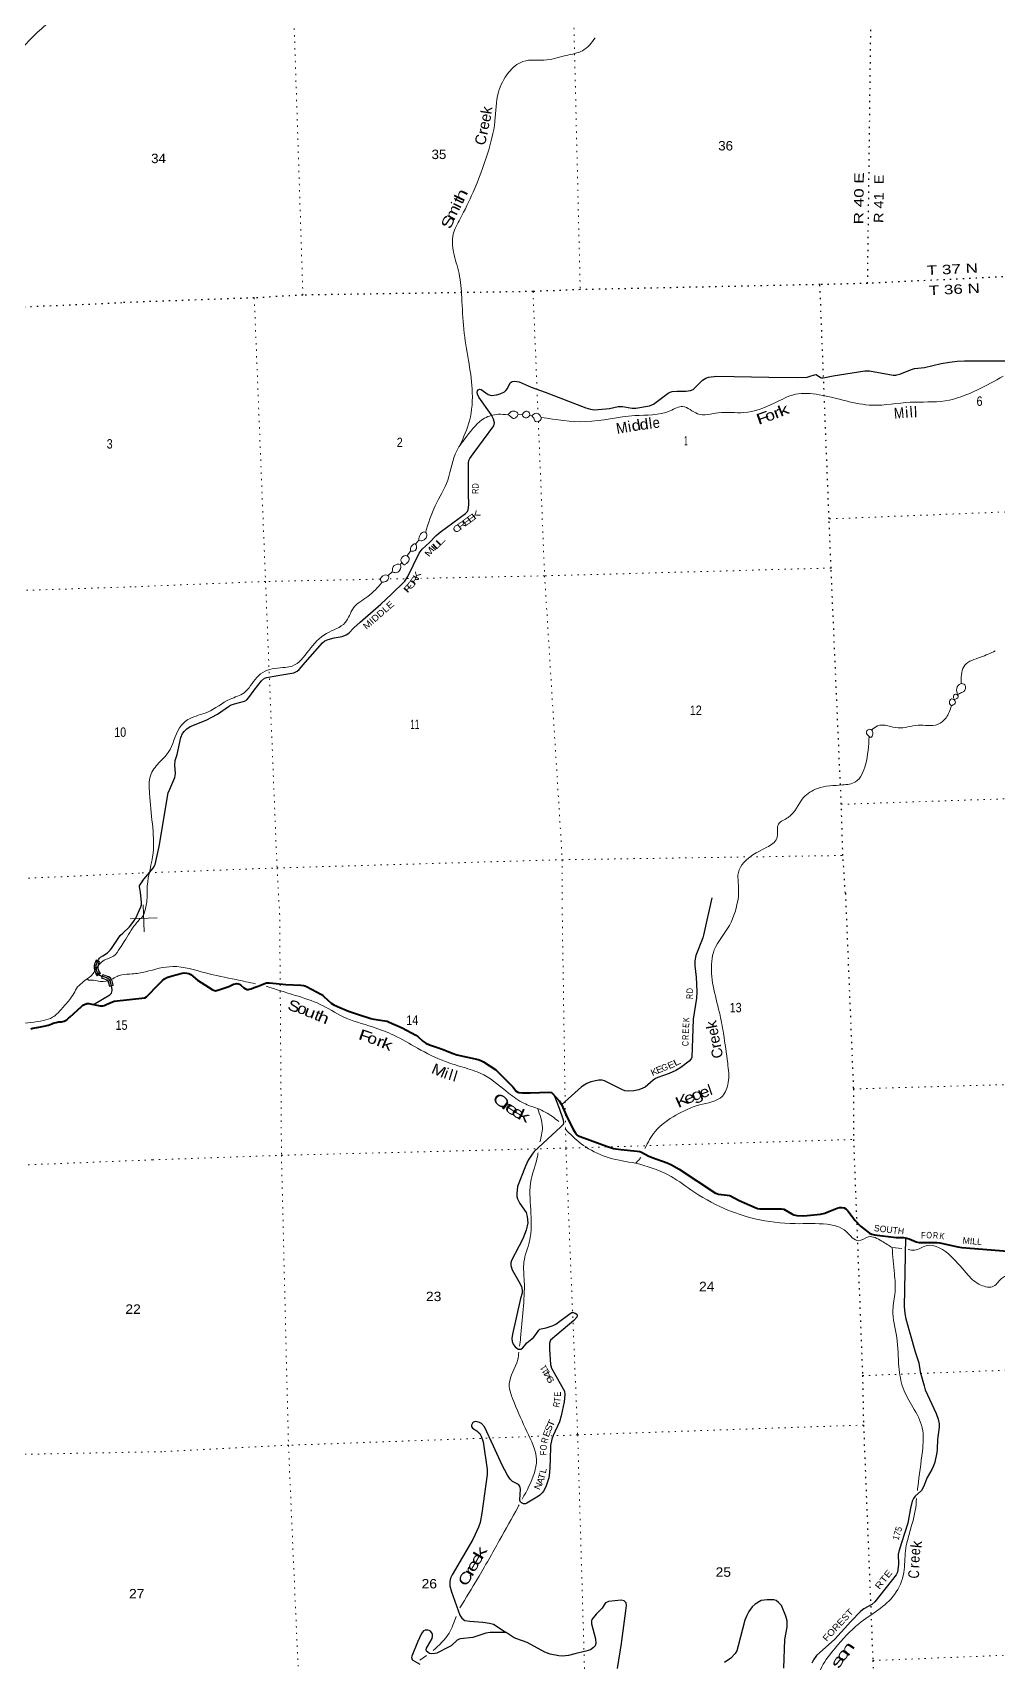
# Model space of a CAD drawing. Header units: feet. Extents: x 727543 to 978287, y 379550 to 572970.
# Drawn here: x 791035 to 808927, y 413836 to 444063 of the extents above; entities that cross this region are included whole.
import ezdxf
from ezdxf.enums import TextEntityAlignment as Align

# ---------------------------------------------------------------- set-up
doc = ezdxf.new("R2010")
doc.units = ezdxf.units.FT
doc.header["$LTSCALE"] = 80
doc.linetypes.add('DOTTED', pattern=[1.5, 0.3, -1.2])
for name, color, linetype, lineweight in [('26', 7, 'Continuous', 40), ('29', 7, 'Continuous', 25), ('31', 7, 'Continuous', 13), ('39', 7, 'Continuous', 13), ('4', 7, 'Continuous', 13), ('6', 7, 'DOTTED', 25), ('7', 7, 'DOTTED', 13)]:
    doc.layers.add(name, color=color, linetype=linetype, lineweight=lineweight)
for name, color, linetype in [('27', 7, 'Continuous'), ('30', 7, 'Continuous'), ('41', 7, 'Continuous')]:
    doc.layers.add(name, color=color, linetype=linetype)

msp = doc.modelspace()

# ---------------------------------------------------------------- linework, layer by layer
at = {"layer": '26'}
for points in [[(793148.9, 426181.35), (793374.07, 426415.8), (793446.91, 426483.91), (793482.72, 426512.58), (793526.89, 426540.05), (793621.22, 426572.31), (793809.86, 426617.71), (793848.07, 426622.49), (793898.21, 426620.1), (793934.03, 426612.93), (793967.46, 426596.2), (794094.79, 426490.59), (794362.65, 426317.85), (794390.72, 426302.92), (794412.21, 426294.56), (794424.15, 426293.37), (794444.44, 426294.56), (794468.32, 426300.54), (794508.31, 426313.08), (794675.99, 426374.3), (794759.04, 426413.43), (794795.46, 426423.59), (794822.92, 426425.98), (794846.8, 426423.59), (794871.87, 426414.03), (794880.82, 426408.65), (794896.94, 426397.3), (794952.45, 426346.53), (794985.29, 426328.01), (795012.94, 426318.69), (795034.25, 426317.26), (795048.57, 426319.65), (795086.17, 426329.8), (795144.69, 426350.12)], [(795144.69, 426350.12), (795218.98, 426376.02), (795248.56, 426387.16), (795353.62, 426434.94), (795372.73, 426439.72), (795390.42, 426442.32), (795428.84, 426442.11), (795732.75, 426407.11), (796009.7, 426394.93), (796058.35, 426389.54), (796083.72, 426381.79), (796113.57, 426368.65), (796390.95, 426220.58), (796415.04, 426205.58), (796437.73, 426186.47), (796569.76, 426062.73), (796620.4, 426031.16), (796689.64, 425998.91), (796895.65, 425913.76), (797063.28, 425860.28)], [(791004.95, 425584.46), (791040.64, 425597.4), (791077.48, 425606.53), (791115.07, 425611.77), (791122.42, 425612.32), (791276.04, 425645.07), (791301.45, 425650.49), (791326.04, 425655.13), (791332.99, 425656.44), (791364.14, 425665.79), (791391.95, 425677.42), (791416.99, 425690.53), (791441.95, 425697.38), (791474.28, 425706.26), (791492.23, 425709.48), (791517.17, 425713.95), (791542.23, 425714.1), (791543.81, 425714.11), (791570.22, 425717.05), (791596.18, 425722.73), (791621.4, 425731.1), (791645.61, 425742.05), (791668.55, 425755.48), (791689.95, 425771.23), (791709.59, 425789.13), (791724.42, 425805.5), (791944.34, 426002.57), (791955.81, 426014.12), (791968.42, 426024.4)], [(791968.42, 426024.4), (791982.04, 426033.31), (791996.51, 426040.74), (792011.69, 426046.63), (792027.39, 426050.89), (792043.45, 426053.49), (792053.08, 426054.03), (792078.02, 426053.37), (792103.08, 426048.43), (792289.62, 426011.66), (792315.01, 426011.99), (792340.22, 426014.97), (792364.98, 426020.58), (792389.02, 426028.74), (792412.07, 426039.37), (792427.87, 426048.45), (792516.49, 426087.96), (792549.27, 426096.88), (793118.1, 426163.54), (793148.9, 426181.35)], [(797063.28, 425860.28), (797306.32, 425778.5), (797360.82, 425765.35), (797569.72, 425735.85), (797610.18, 425726.53), (797645.99, 425711), (797886.95, 425604.79), (798140.88, 425469.09), (798159.98, 425457.14), (798178.95, 425442.58), (798274.6, 425359.18), (798330.42, 425318.2), (798392.8, 425292.28), (798561.21, 425236.85), (798631.22, 425208.92)], [(798631.22, 425208.92), (798837.37, 425126.68), (798902.02, 425105.32), (799296.02, 425016.91), (799348.32, 424997.97), (799398.7, 424973.9), (799625.54, 424823.38), (799657.72, 424797.93), (799941.82, 424508.1), (800002.83, 424429.14), (800036.26, 424410.02), (800052.22, 424404.6), (800117.44, 424398.08), (800262.28, 424401.41), (800434.88, 424406.1)], [(800434.88, 424406.1), (800611.21, 424410.89), (800655.91, 424406.44), (800677.4, 424389.72), (800798.09, 424253.3), (800842.16, 424181.85), (800938.6, 423970.87), (801053.39, 423734.09), (801094.08, 423662.16), (801110.79, 423640.66), (801129.89, 423621.55), (801172.87, 423595.26), (801254.85, 423562.83), (801679.75, 423411.07), (801809.24, 423369.47), (801946.25, 423349.1), (802248.61, 423319.29), (802293.98, 423309.74), (802327.43, 423298.99), (802453.97, 423230.89), (802524.41, 423202.38), (802800.24, 423102.31), (802881.39, 423066.02), (803028.27, 422982.47), (803699.24, 422541.56), (803723.12, 422532.01), (803756.07, 422521.28), (803809.08, 422512.89), (803964.29, 422496.17), (804139.45, 422404.54), (804432.31, 422273.96), (804477.68, 422257.23), (804520.05, 422249.29), (804609.01, 422245.29), (804925.78, 422250.53), (804966, 422239.31), (805114.7, 422153.66), (805151.06, 422135.38), (805209.56, 422124.62), (805337.85, 422120.59), (805649.82, 422149.06), (805727.73, 422167.63), (805803.64, 422198.6), (805956.99, 422262.28), (805996.36, 422271.57), (806044.12, 422271.57), (806084.71, 422264.4), (806118.98, 422247.41), (806153.96, 422211.84), (806289.7, 422028.64), (806390.36, 421925.12), (806557.75, 421796.91), (806600.5, 421776.98), (806648.26, 421765.03), (807048.89, 421718.08), (807187.91, 421714.86), (807245.16, 421704.34), (807292.98, 421693.35), (807421.92, 421636.01), (807445.8, 421628.84), (807475.9, 421625.01), (807806.37, 421626.45), (807859.71, 421617.45), (808195.59, 421540.43), (808268.3, 421531.86), (809120.4, 421463.3)]]:
    msp.add_lwpolyline(points, dxfattribs=at)
at = {"layer": '29'}
for p, q in [((792324.33, 426559.04), (792302.23, 426567.48)), ((792165.98, 426035.59), (792464.86, 426215.37))]:
    msp.add_line(p, q, dxfattribs=at)
for points in [[(804691.41, 437674.02), (805224.57, 437665.81), (805397.38, 437675.37), (805453.88, 437689.44), (805535.47, 437719.1), (805566.82, 437719.32), (805644.68, 437666.98), (805667.22, 437662.81), (805698.6, 437662.81), (805879.71, 437698.94), (806470.48, 437788.4), (806554.69, 437789.52), (806994.49, 437711.48), (807041.55, 437711.48), (807062.75, 437715.46), (807120, 437730.31), (807317.37, 437810.92), (807389.84, 437830.78), (807576.26, 437851.95), (807886.41, 437923.41), (808039.35, 437953.23), (808180.56, 437967.37), (808314.6, 437973.46), (809732.57, 437975.42)], [(797112.5, 433128.83), (797495.75, 433465.52), (797688.3, 433645.38), (797935.84, 433887.27), (797993.91, 433973.5), (798204.28, 434406.89), (798262.17, 434482.25), (798393.9, 434608.87), (798519.46, 434736.57), (798592, 434801.1), (799064.65, 435144.21), (799099.94, 435179.27), (799115.63, 435213.81), (799124.78, 435302.41), (799116.19, 435510.37), (799120.74, 436084.91), (799128.19, 436127.48), (799143.87, 436162.02), (799202.8, 436250.09), (799589.43, 436767.98), (799598.84, 436824.5), (799580.02, 436896.71), (799536.35, 436977.78), (799310.77, 437304.18), (799285.08, 437356.68), (799279.04, 437387.81), (799285.08, 437419.48), (799300.76, 437435.18), (799329, 437450.87), (799355.43, 437445.57), (799486.65, 437349.87), (799520.41, 437340.98), (799545.51, 437334.7), (799638.39, 437344), (799708.67, 437366.1), (799787.11, 437403.78), (799808.81, 437423.85), (799840.45, 437460.29), (799893.8, 437566.91), (799928.31, 437592.16), (799972.24, 437598.44), (800056.56, 437587.79), (800282.8, 437489.95), (800541.15, 437397.48), (801294.65, 437103.01), (801381.08, 437078.82), (801453.25, 437069.4), (801526.29, 437070.11), (801733.41, 437092.82), (801892.53, 437127.49), (801927.05, 437130.63), (801972.39, 437126.96), (802155.38, 437098.12), (802225.13, 437099.23), (802473.01, 437143.18), (802552.32, 437171.15), (802820.59, 437376.38), (802855.81, 437394.36), (802893.47, 437406.92), (802980.58, 437415.35), (803150.39, 437412.25), (803238.62, 437422.62), (803286.43, 437444.16), (803461, 437619.23), (803517.87, 437654.96), (803569.83, 437674.29), (803726.79, 437688.86), (804691.41, 437674.02)], [(793071.91, 428333.24), (793273.16, 428567.01), (793291.99, 428598.4), (793307.78, 428634.92), (793382.92, 428967.68), (793549.29, 429965.75), (793577.43, 430029.38), (793671.44, 430247.64), (793684.21, 430323.68), (793672.02, 430478.21), (793681.07, 430562.3), (793714.43, 430674.11), (793784.27, 430988.45), (793815.99, 431061.51), (793850.51, 431108.61), (793897.57, 431152.57), (793957.67, 431191.78), (794251.62, 431313.14), (794463.31, 431420.98), (794665.43, 431564.83), (794707.11, 431587.42), (794782.57, 431614.16), (794964.4, 431665.91), (795007.69, 431690.2), (795045.98, 431728.71), (795141.85, 431865.63), (795278.18, 432039.54), (795338.7, 432088.13), (795381.72, 432102.34), (795546.92, 432133.14), (795877.48, 432187.11), (795943.2, 432222.32), (795977.89, 432249.9), (796092.23, 432380.16), (796410.9, 432744.41), (796457.43, 432781.52), (796517.58, 432807.21), (796626.76, 432839.08), (796778.01, 432863.72), (796850.78, 432892.82), (796897.25, 432926.52), (796990.88, 433021.98), (797112.5, 433128.83)], [(793071.91, 428333.24), (793019.52, 428252.23), (793014.2, 428236.79), (793012.17, 428219.71), (793032.1, 428123.39), (793051.46, 427930.48), (793050.9, 427901.62), (793047.21, 427878.81), (793038.69, 427845.25), (792946.61, 427629.94)], [(793071.91, 428333.24), (793019.52, 428252.23), (793014.2, 428236.79), (793012.17, 428219.71), (793032.1, 428123.39), (793051.46, 427930.48), (793050.9, 427901.62), (793047.21, 427878.81), (793038.69, 427845.25), (792946.61, 427629.94)], [(803629.59, 428014.68), (803478.19, 427325.4), (803464.45, 427271.39), (803336.71, 426946.37), (803318.34, 426845.83), (803318.46, 426756.47), (803340.3, 426543.89), (803351.31, 426276.23), (803349.36, 426152.32), (803285.4, 425762.85), (803272.24, 425404.43), (803262.16, 425062.35), (803249.12, 425029.09), (803212.63, 424985.27), (803058.99, 424869.41), (802964.45, 424813.63), (802840.82, 424758.51), (802632.33, 424682.15), (802587.83, 424662.88), (802546.32, 424637.4), (802395.1, 424505.04), (802354.96, 424483.13), (802277.61, 424457.07), (802187.08, 424439.31), (802092.19, 424432), (802015.54, 424439.31), (801959.55, 424459.97), (801642.15, 424622.56), (801595.83, 424632.86), (801537.44, 424632.86), (801390.35, 424600.78), (801314.81, 424570.78), (801213.49, 424510.32), (800845.79, 424173.92)], [(792464.86, 426215.37), (792487.67, 426236.6), (792497.65, 426251.02), (792506.52, 426275.43), (792508.73, 426295.39), (792509.01, 426313.14), (792495.7, 426386.35), (792472.71, 426473.99), (792462.44, 426495.06), (792453.86, 426503.94), (792440.27, 426512.81), (792392.88, 426537.22), (792329.4, 426559.4), (792278.4, 426574.93), (792265.09, 426586.02), (792240.99, 426625.96), (792225.18, 426659.23), (792219.92, 426688.08), (792216.31, 426721.35), (792215.49, 426752.42), (792218.53, 426779.03), (792245.14, 426841.15), (792262.6, 426876.66), (792278.4, 426896.61), (792296.97, 426914.37), (792338.27, 426943.2), (792422.53, 426998.67), (792457.73, 427029.17), (792475.47, 427046.92), (792500.14, 427074.1), (792646.48, 427300.39), (792661.72, 427319.26), (792706.35, 427360.29), (792830.53, 427480.09), (792914.79, 427584.36), (792946.61, 427629.94)], [(800698.77, 424365.56), (800797.41, 424117.85), (800876.85, 423900.64), (800880.5, 423843.48), (800873.2, 423809.34), (800832.44, 423766.09), (800336.71, 423309.02), (800299.58, 423260.16), (800227.22, 423148.34), (800174.89, 423041.18), (800030.14, 422660.8), (800019.19, 422595.07), (800012.44, 422537.22), (800015.54, 422478.2), (800030.14, 422434.38), (800070.21, 422348.38), (800187.07, 422182.39), (800208.02, 422107.3), (800216.27, 421988.84), (800188.77, 421851.62), (800127.33, 421692.66), (799918.3, 421291.25), (799906.05, 421243.84), (799906.05, 421196.37), (799926.68, 421115.89), (800050.94, 420898.33), (800103.13, 420805.61), (800112.98, 420740.03), (800114.08, 420681.44), (800081.81, 420582.73), (799932.72, 419921.86), (799924.3, 419841.5), (799931.6, 419786.72), (799946.2, 419739.24), (799987.18, 419686.35), (800006.14, 419668.24), (800037.44, 419647.94), (800062.08, 419646.72), (800088.7, 419647.42), (800121.38, 419666.2), (800158.13, 419705.76), (800203.22, 419764.8), (800322.86, 419864.27), (800369.55, 419914.54), (800422.29, 419997), (800440.72, 420015.88), (800464.44, 420024.1), (800561.42, 420040.94), (800686.53, 420082.11), (800738.17, 420108.09), (801003.31, 420305.48), (801035.62, 420322.65), (801059.33, 420327.21), (801095.91, 420314.56), (801125.03, 420294.34), (801135.98, 420269.69), (801125.03, 420239.56), (801073.64, 420177.94), (800757.47, 419910.15), (800639.74, 419812.8), (800630.5, 419794.93), (800619.55, 419758.41), (800619.15, 419647.99), (800641.45, 419362.17), (800658.34, 419294.44), (800741.62, 419153.46), (800877.65, 418908.25), (800896.93, 418865.5), (800904.22, 418807.07), (800893.77, 418670.66), (800838.53, 418407.18), (800804.52, 418297.99), (800692.19, 418041.29), (800667, 417978.07), (800642.39, 417856.7), (800636.21, 417585.56), (800618.8, 417352.4), (800606.89, 417260.62), (800561.16, 417112.55), (800542.16, 417065.72), (800510.06, 417013.95), (800483.76, 416979.89), (800443.77, 416938.5), (800418.83, 416917.17), (800203.54, 416790.03), (800174.3, 416774.74), (800137.8, 416774.74), (800100.13, 416792.48), (800079.41, 416822.22), (800072.33, 416851.6), (800082.94, 417048.2), (800072.11, 417103.42), (800043.49, 417132.96), (799936.86, 417189.8), (799889.63, 417234.89), (799840.76, 417307.85), (799742.75, 417492.48), (799580.24, 417843.2)], [(807224.05, 421709.19), (807199.19, 420438.49), (807210.89, 420305.34), (807231.21, 420205.81), (807405.26, 419592.84), (807467.66, 419394.14), (807497.88, 419226.03), (807569.92, 418967.23), (807586.81, 418893.85), (807788.81, 418451.68), (807827.69, 418346.05), (807849.58, 418262.05), (807850.28, 418200.39), (807817.37, 417970.23), (807809.44, 417789.12), (807805.23, 417731.1), (807765.64, 417551.75), (807743.75, 417482.36), (807712.75, 417412.83), (807624.48, 417262.52), (807557.62, 417089.77), (807517.13, 417024.28), (807404.33, 416921.78), (807372.23, 416872.91), (807349.58, 416823.17), (807318.04, 416694.14), (807265.56, 416418.46), (807151.49, 416054.55), (807097.75, 415890.1), (807089.48, 415836.96), (807094.06, 415657.35), (807079.97, 415553.51), (807072.21, 415510.29), (807049.14, 415458.87), (806652.49, 414957.01), (806595.84, 414908.77), (806451.76, 414829.19), (806396.55, 414786.78), (806207.39, 414596.62), (805914.98, 414269.49), (805572.19, 413961.85), (805514.69, 413883.94), (805484.6, 413823.08)], [(799580.24, 417843.2), (799413.02, 418204.09), (799360.43, 418264.75), (799323.93, 418286.67), (799282.04, 418295.99), (799239.99, 418301.27), (799197.51, 418287.35), (799174.14, 418237.58), (799174.29, 418209.98), (799195.89, 418178.13), (799273.56, 418131.84), (799298.38, 418107.72), (799327.58, 418078.5), (799356.78, 418031.03), (799389.03, 417925.92), (799466.27, 417413.84), (799467.5, 417319.88), (799366.39, 416600.99), (799334.88, 416427.81), (799305.68, 416343.81), (799200.96, 416113.03), (798818.46, 415461.69), (798783.78, 415399.77), (798773.39, 415333.94), (798772.83, 415253.69), (798803.03, 415141.55), (798955.32, 414709.54), (798993.88, 414654.79), (799050.21, 414614.59), (799143.02, 414598.23), (799385.1, 414579.07), (799510.06, 414565.29), (799583.61, 414543.39), (799817.55, 414388.38)], [(801953.47, 414185.46), (801960.76, 414234.2), (802039.02, 414792.19), (802052.1, 414890.41), (802042.41, 414939.9), (802004.66, 414978.06), (801952.52, 414987.55), (801716.33, 414963.45), (801659.77, 414939.29), (801632.39, 414901.36), (801594.87, 414838.75), (801483.91, 414729.65), (801406.11, 414631.11), (801398.81, 414609.2), (801399.45, 414549.23), (801474.58, 414272.41), (801479.1, 414189.22), (801468.15, 414141.75), (801437.49, 414112.76), (801384.22, 414070.53), (801297.9, 414042.52), (801092.29, 413992.93), (800976.43, 413966.42), (800862.31, 413950.01), (800794.91, 413954.52), (800632.38, 413986.53), (800537.62, 414025.4), (800207.15, 414203.45), (800012.77, 414271.69), (799964.49, 414293.3), (799817.55, 414388.38)], [(804964.95, 413730.76), (804988.01, 414263.51), (805029.36, 414488.06), (805028.4, 414604.61), (805006.96, 414695), (804922.55, 414889.47), (804870.45, 414948.27), (804827.67, 414982.6), (804783.87, 414995.38), (804658.99, 414997.39), (804546.64, 414980.77), (804436.9, 414918.62), (804382.41, 414865.73), (804319.42, 414782.88), (804280.22, 414708.7), (804242.07, 414619.02), (804118.55, 414141.43), (804094.08, 414051.34), (804064.11, 414001.04), (803984.59, 413912.56), (803867.57, 413832.72)], [(799817.55, 414388.38), (799521.01, 414389.99), (799437.65, 414375.8), (799199.29, 414298.16), (798969.91, 414273.13), (798944.37, 414268.56), (798910.58, 414250.11), (798798.38, 414145.31), (798750.36, 414118.12), (798530.14, 414009.27), (798495.46, 413999.23), (798433.66, 413995.8), (798396.92, 414003.79), (798364.07, 414024.79), (798342.18, 414043.96), (798334.14, 414069.2), (798338.52, 414097.83), (798356.91, 414129.05), (798443.28, 414277.23), (798451.67, 414319.69), (798449.84, 414352.56), (798440.72, 414387.25), (798414.85, 414415.13), (798387.8, 414427.42), (798365.9, 414434.73), (798314.65, 414431.9), (798287.43, 414418.29), (798249.37, 414371.77), (798171.79, 414211.94), (798067.89, 413949.63), (798064.81, 413925.27), (798066.63, 413905.19), (798073.93, 413890.58), (798086.32, 413877.88), (798214.45, 413799.97)], [(801883.91, 413720.74), (801953.47, 414185.46)]]:
    msp.add_lwpolyline(points, dxfattribs=at)
at = {"layer": '29', "linetype": 'DOTTED', "lineweight": 100}
msp.add_arc((792450.95, 426731.51), 235.46, 150.89864, 216.40228, dxfattribs=at)
at = {"layer": '31'}
for p, q in [((792211.92, 426864.28), (792276.18, 426829.04)), ((792266.28, 426825.34), (792215.53, 426853.17)), ((792291.48, 426613.65), (792229.76, 426568.7)), ((792311.72, 426525.95), (792337.48, 426595.06)), ((792321.99, 426530.6), (792342.22, 426584.89)), ((792532.27, 426388.92), (792460.48, 426369.29))]:
    msp.add_line(p, q, dxfattribs=at)
for points in [[(792211.92, 426864.28), (792199.72, 426838.32), (792188.45, 426806.16), (792183.44, 426786.11), (792179.68, 426763.56), (792177.59, 426735.58), (792178.43, 426712.61), (792181.77, 426683.37), (792188.45, 426656.64), (792196.38, 426632), (792208.06, 426606.53), (792229.76, 426568.7)], [(792215.53, 426853.17), (792207.13, 426835.29), (792196.12, 426803.86), (792191.28, 426784.48), (792187.63, 426762.6), (792185.6, 426735.43), (792186.41, 426713.21), (792189.66, 426684.8), (792196.15, 426658.84), (792203.85, 426634.9), (792215.18, 426610.2), (792232.26, 426580.41), (792280.69, 426615.68)], [(792280.69, 426615.68), (792273.36, 426627.13), (792262.95, 426646.64), (792256.01, 426664.89), (792249.91, 426684.51), (792246.01, 426710.58), (792245.14, 426729.12), (792245.14, 426745.25), (792248.2, 426770.6), (792255.98, 426797.38), (792266.28, 426825.34)], [(792276.18, 426829.04), (792263.58, 426794.88), (792256.06, 426768.99), (792253.14, 426744.77), (792253.14, 426729.31), (792253.98, 426711.36), (792257.73, 426686.3), (792263.58, 426667.5), (792270.25, 426649.96), (792280.27, 426631.17), (792291.48, 426613.65)], [(792460.48, 426369.29), (792448.81, 426413.34), (792438.67, 426451.98), (792434.77, 426461.35), (792426.19, 426474.24), (792419.55, 426480.09), (792410.97, 426487.12), (792398.88, 426493.37), (792366.49, 426505.08), (792311.72, 426525.95)], [(792466.14, 426379.13), (792456.55, 426415.38), (792446.27, 426454.54), (792441.86, 426465.14), (792432.27, 426479.55), (792424.73, 426486.19), (792415.39, 426493.84), (792402.09, 426500.72), (792369.27, 426512.58), (792321.99, 426530.6)], [(792337.48, 426595.06), (792406.38, 426570.65), (792447.64, 426554.66), (792465.58, 426542.05), (792483.95, 426524.69), (792498.24, 426504.26), (792509.47, 426478.73), (792522.74, 426428.69), (792532.27, 426388.92)], [(792342.22, 426584.89), (792403.6, 426563.15), (792443.84, 426547.55), (792460.51, 426535.84), (792477.86, 426519.44), (792491.23, 426500.32), (792501.9, 426476.08), (792514.98, 426426.73), (792522.69, 426394.59), (792466.14, 426379.13)]]:
    msp.add_lwpolyline(points, dxfattribs=at)
at = {"layer": '39'}
for p, q in [((800117.85, 436973.49), (800039.42, 436980.97)), ((800296.11, 436953.56), (800250.72, 436960.98)), ((798198.01, 434648.56), (798134.65, 434576.32)), ((797849.78, 434198.78), (797887.32, 434232.7)), ((797624.56, 433996.45), (797707.31, 434060.03)), ((793048.66, 427633.62), (793094.69, 427696.6)), ((806975.18, 421531.25), (807156.66, 421509.71)), ((798339.13, 413965.12), (798216.41, 413876.17))]:
    msp.add_line(p, q, dxfattribs=at)
msp.add_lwpolyline([(797981.77, 434356.27), (798038.35, 434440.08), (798040.61, 434444.95)], dxfattribs=at)
for points in [[(792449.64, 445739.51), (792247.56, 445516.25), (792029.95, 445353.98), (791769.75, 444990.13), (791646, 444660.69), (791385.51, 444306.94), (790829.93, 443744.11), (790593.61, 443324.31), (790186.44, 442871.11), (790003.23, 442639.04), (789936.51, 442363.9), (789866.24, 442210.06), (789821.92, 441860.71), (789693.9, 441745.62), (789591.37, 441451.2), (789476.71, 441362.81), (789353.56, 441219.54), (789361.29, 440887.92), (789429.14, 440574.29), (789700.46, 440353.7), (790072.23, 440154.31), (790109.48, 439987.47), (790006.71, 439563.55), (789964.1, 439156.3), (789915.89, 438802.07), (789758.28, 438661.82)], [(798961.1, 436412.43), (799136.68, 436863.53), (799186.25, 437454.07), (799118.71, 437983.78), (799031.25, 438561.33), (798993.91, 439150.79), (798943.63, 439594.11), (798842.5, 439989.08), (798834.57, 440322.63), (798963.83, 440608.49), (799204.91, 441102.7), (799470.54, 441814.28), (799608.53, 442420.12), (799674.2, 442956.62), (799861.28, 443321.43), (800126.87, 443527.19), (800572.66, 443557.29), (800943.71, 443641.38), (801231.83, 443726.55), (801469.86, 443967.74)], [(800470.51, 436926.14), (801294.75, 436847.65), (802202.68, 436959.04), (802858.62, 437049.27), (803092.36, 437128.44), (803368.19, 436992.64), (803751.66, 437012.42), (804224.71, 437015.18), (804786.66, 437189.05), (805181.07, 437354.9), (805624.2, 437346.48), (806609.8, 437153.1), (807311.54, 437206.53), (807959.64, 437233.76), (808560.88, 437439.38), (809037.13, 437691.12)], [(798318.99, 434790.6), (798503.69, 435289.04), (798733.3, 435764.62), (798899.8, 436308.77), (799090.29, 436578.61), (799418.02, 436912.03), (799668.2, 436983.7), (799850.53, 436974.04)], [(799850.53, 436974.04), (799913.12, 437032.93), (800002.12, 437032.07), (800038.05, 436988.84), (800005.75, 436931.03), (799946.04, 436904.62), (799906.36, 436939.62), (799850.55, 436974.06)], [(800115.29, 436977.44), (800167.86, 437033.95), (800230.61, 437032.15), (800253.27, 436964.17), (800194.21, 436919.57), (800147.4, 436928.01), (800115.29, 436977.44)], [(800296.11, 436953.56), (800371.11, 437004.8), (800453.92, 436951.11), (800466.12, 436892.87), (800360.39, 436852.67), (800328, 436910.19), (800296.11, 436953.56)], [(798197.08, 434648.83), (798229.44, 434761.27), (798308.91, 434800.53), (798347.8, 434731.11), (798297.83, 434658.5), (798239.99, 434636.2), (798197.08, 434648.83)], [(798040.61, 434444.95), (798065.4, 434542.96), (798128.72, 434581.64), (798138.91, 434466.68), (798115.26, 434449.65), (798040.61, 434444.95)], [(797704.6, 434060.65), (797742.8, 434179.37), (797849.39, 434195.32), (797841.12, 434087.79), (797765.76, 434046.65), (797704.6, 434060.65)], [(797888.62, 434229.1), (797864.23, 434288.92), (797958.63, 434363.11), (798016.84, 434318.66), (797969.91, 434217.84), (797928.37, 434192.08), (797888.62, 434229.1)], [(793094.69, 427696.6), (793151.67, 427942.89), (793161.96, 428235.02), (793271.32, 428849.96), (793255.99, 429389.63), (793205.53, 429950.29), (793219.96, 430280.6), (793377.21, 430518.9), (793552.22, 430713.33), (793760.27, 431169.93), (793942.35, 431336.29), (794277.7, 431457.54), (794697.62, 431701.19), (794956.3, 431817.67), (795190.79, 432101.23), (795346.33, 432218.07), (795721.86, 432290.18), (795848.36, 432314.94), (796157.42, 432605.2), (796487.83, 432920.51), (796832.46, 433121.01), (796986.46, 433393.59), (797251.76, 433607.43), (797518.28, 433868.1)], [(797517.41, 433867.81), (797485.59, 433909.16), (797563.1, 434002.98), (797636.67, 433981.34), (797605.32, 433897.26), (797517.41, 433867.81)], [(808888.37, 432597.27), (808615.63, 432478.26), (808321.68, 432330.16), (808255.46, 432034.42), (808255.86, 431994.17)], [(808187.57, 431785.15), (808173.34, 431899.97), (808245.01, 431987.51), (808320.68, 431963.91), (808302.89, 431839.85), (808259.04, 431822.1), (808187.57, 431785.15)], [(808075.68, 431578.82), (808037.3, 431634.1), (808075.22, 431704.24), (808152.19, 431644.28), (808075.68, 431578.82)], [(808128.02, 431698.04), (808113.72, 431758.23), (808162.9, 431796.4), (808199.19, 431743.07), (808126.77, 431692.73)], [(808076.14, 431579.21), (807974.61, 431352.64), (807819.21, 431231.76), (807455.78, 431216.73), (807085.51, 431167.07), (806894.02, 431206.76), (806701.96, 431205.96), (806593.72, 431123.18)], [(806547.57, 431006.1), (806498.02, 431085.36), (806528.66, 431132.99), (806579, 431138.84), (806616.45, 431053.17), (806578.16, 430993.13), (806547.36, 431006.19)], [(806548.01, 431005.92), (806481.12, 430485.86), (806294.38, 430167.6), (806055.81, 430110.51), (805593.08, 430045.4), (805328.43, 429870.02), (805046.28, 429505.86), (804868.67, 429384.18), (804835.84, 429115.93), (804651.6, 428953.55), (804188.2, 428625.39), (804116.11, 428436.67), (804119.58, 428334.2), (804127.54, 428029.27)], [(804127.54, 428029.27), (803959.2, 427504.74), (803677.88, 427050.6), (803629.83, 426839.17), (803656.14, 426385.28), (803772.75, 425891.4), (803847.79, 425497.43), (803925.66, 424947.95), (803936.87, 424588.62), (803827.27, 424339.15), (803401.32, 424174.05), (802966.02, 423984.45), (802578.74, 423683.01), (802392.02, 423369.28)], [(793032.75, 427633.13), (792941.51, 427524.24), (792837.24, 427375.37), (792735.65, 427206.36), (792654.75, 427084.51), (792536.34, 426935.18), (792365.03, 426858.93), (792186.13, 426656.92)], [(792186.13, 426656.92), (792149.11, 426601.36), (791981.73, 426466.62), (791868.66, 426362.51)], [(792502.84, 426502.71), (792288.99, 426464.38), (792166.94, 426488.75), (792053.15, 426507.32), (792045.97, 426519.18)], [(793129.45, 426640.72), (792882.61, 426604.75), (792689.13, 426588.41), (792601.23, 426557.29), (792499.01, 426501.12)], [(793129.45, 426640.72), (793636.67, 426742.11), (794239.4, 426625.09), (794810.03, 426499.13), (795169.4, 426421.65)], [(787380.43, 423861.81), (787553.48, 423876.51), (787671.34, 423918.71), (787925.66, 424052.2), (787984.18, 424116.74), (788108.89, 424134.9), (788410.14, 424193.1), (788752.39, 424295.07), (788992.68, 424363.43), (789180.4, 424432.13), (789331.07, 424521.87), (789486.86, 424640.06), (789653.76, 424851.59), (789893.38, 425126.09), (790097.21, 425320.62), (790249.23, 425430.61), (790510.44, 425600.71), (790766.81, 425671.61), (791239.46, 425741.39), (791407.26, 425801.36), (791427.06, 425814.13), (791570.02, 425954.14), (791718.11, 426122.62), (791868.66, 426362.51)], [(795369.13, 426377.03), (795903.96, 426207.52), (796370.63, 426040.34), (796796.79, 425809.44), (797336.96, 425622.03), (797736.46, 425467.18), (798172.98, 425228.47), (798694.88, 424977.94), (799060.83, 424860.57), (799402.89, 424730.42), (799862.65, 424395.36), (800143.79, 424207), (800398.08, 424111.34)], [(800397.69, 424112.86), (800489.73, 423757.73), (800442.72, 423488.53)], [(800398.08, 424111.34), (800675.73, 423958.75), (800793.29, 423865.41)], [(800909.91, 423732.84), (800980.55, 423659.91), (801294.41, 423395.65), (801729.8, 423193.28), (802216.58, 423095.35)], [(800410.06, 423288.08), (800399.19, 423221.87), (800281.1, 422790.34), (800272.07, 422236.49), (800250.09, 421643.9), (800146.6, 421263.27), (800153.65, 420907.86), (800131.73, 420377.9), (800085.23, 419857.38), (800066.69, 419698.62)], [(802311.88, 423200.73), (802275.48, 423153.52), (802216.58, 423095.35)], [(802216.58, 423095.35), (802820.38, 422879.36), (803244.01, 422599.89), (803857.91, 422254.87), (804430.55, 422064.3), (805176.17, 421973.38), (805767.54, 421961.12), (806123.95, 421825.31), (806351.87, 421655.7), (806537.8, 421729.44), (806783.17, 421649.21), (806975.18, 421531.25)], [(806975.02, 421533.18), (807016.62, 421043.33), (807031.25, 420704.29), (806988.87, 420375.83), (807061.56, 419862.58), (807100.88, 419316.1), (807180.02, 418920.22), (807358.89, 418571.49), (807532.83, 418186.25), (807536.26, 417751.95), (807451.52, 417095.02), (807443.36, 417022.06)], [(807274.37, 421495.74), (807391.53, 421481.83), (807607.6, 421562.44), (808071.17, 421364.88), (808383.57, 421017.74), (808620.02, 420834.23), (808857.44, 420814.4), (809022.59, 420970.41), (809384.5, 420982.24), (809724.49, 420983.37), (809959.94, 420961.46), (810416.71, 420981.92), (810928.59, 421052.37), (811196.78, 420954.57), (811655.17, 420728.58), (811959.7, 420698.44), (812012.58, 420560.47), (812150.19, 420301.54), (812569.22, 420169.44), (812926.9, 420122.56), (813385.82, 420139.04), (813708.48, 420046.76), (813873.93, 420128.02), (814248.73, 420115.95), (814343.52, 420126.6)], [(800051.51, 419589.81), (800031.1, 419451.83), (799875.16, 419001.08), (799971.3, 418644.04), (800200.21, 418118.87), (800380.64, 417590.35), (800341.17, 417351.78), (800114.56, 416863.94)], [(807428.51, 416876.02), (807404.46, 416652.96), (807223.47, 415906.87), (807189.55, 415501.86), (807022.05, 415097.27), (806359.03, 414551.96), (805919.72, 414101.62), (805671.46, 413755.45), (805455.22, 413161.64), (805248.29, 412852.96), (804642.55, 412612.28), (804110.91, 412721.12), (803650.81, 412936.96), (803163.71, 412915.68), (802708.63, 412711.4), (802076.48, 412538.69), (801492.94, 412494.59), (800938.09, 412439.15), (800453.43, 412274.48), (799944.18, 411925.28), (799625.02, 411645.89), (799210.58, 411501.31), (798944.75, 411495.77)], [(800057.89, 416755.8), (800037.47, 416718.32), (799696.42, 416102.94), (799287.61, 415388.74), (798960.34, 414850.51), (798960.03, 414850)], [(798888.6, 414687.61), (798758.51, 414378.31), (798462.55, 414057.61)]]:
    msp.add_spline(points, degree=3, dxfattribs=at)
at = {"layer": '4'}
for p, q in [((793087.76, 427885.15), (793105.98, 427385.48)), ((793087.76, 427885.15), (793105.98, 427385.48)), ((793087.76, 427885.15), (793105.98, 427385.48)), ((793346.7, 427644.43), (792847.03, 427626.21)), ((793346.7, 427644.43), (792847.03, 427626.21)), ((793346.7, 427644.43), (792847.03, 427626.21))]:
    msp.add_line(p, q, dxfattribs=at)
at = {"layer": '6'}
for points in [[(806520.62, 439411.93), (806587.84, 444749.7), (806455.15, 449967.02), (806456.36, 450045.97), (806318.38, 455410.8), (806165.76, 460732.61), (806047.84, 466045.55), (806245.2, 471531.63), (806079.86, 474063.84), (806069.96, 474165.16)], [(823165.98, 440220.41), (822353.83, 440198.07), (822100.71, 440159.98), (817106.97, 439889.75), (816731.79, 439864.19), (811770.05, 439686.71), (811425.67, 439648.08), (806520.62, 439411.93), (805637.77, 439390.47), (801190.68, 439296.14), (800316.41, 439260.82), (796048.25, 439195.14), (795146.29, 439142.65), (792688.3, 439054.76)], [(806108.04, 428104.68), (806062.35, 428801.69), (806032.3, 429751.55), (805842.66, 434133.24), (805805.91, 435044.42), (805635.74, 439390.35)], [(762223.1, 437678.45), (764204.48, 437781.21), (769492.85, 437926.19), (769616.59, 437911.65), (772308.66, 438212.19), (774774.5, 438352), (779148.87, 438520.63), (780095.71, 438564.95), (784517.14, 438698.33), (785457.75, 438748.53), (789880.06, 438920.39), (790753.89, 438972.65), (792688.3, 439054.76)], [(806108.04, 428104.68), (806255.9, 424471.64), (806258.84, 423534.23), (806425.89, 419154.36), (806444.38, 418237.57), (806617.11, 413869.98), (806657.91, 412951.78), (806832.79, 408580.2), (806856.26, 407612.16), (806972.67, 402282.18), (806975.13, 402203.45), (807131.15, 396879.73), (807280.85, 391563.92), (807480.29, 386275.72), (807507.7, 386110.79), (807613.95, 382121.76)]]:
    msp.add_lwpolyline(points, dxfattribs=at)
at = {"layer": '7'}
msp.add_line((800316.41, 439260.82), (800407.99, 436999.41), dxfattribs=at)
for points in [[(796048.25, 439195.14), (795878.13, 444441.47), (795736.55, 449737.38), (795674.52, 455070.53), (795507.49, 460343.27)], [(800904.28, 449922.23), (801063.96, 444628.99), (801190.68, 439296.14)], [(795146.29, 439142.65), (795355.3, 433883.54), (795568.28, 428569.96), (795616.98, 427725.63)], [(800414.1, 436848.64), (800529.96, 433987.71), (800858.47, 428722.77), (800854.22, 427914.24)], [(818290.17, 435525.39), (816903.47, 435475.78), (811594.89, 435271.73), (805805.91, 435044.42)], [(805842.66, 434133.24), (800529.96, 433987.71), (798233.33, 433941.48)], [(774953.4, 433163.73), (779259.98, 433297.43), (784688.25, 433497.15), (790080.28, 433691.75), (792876.89, 433783.91)], [(797477.69, 433926.26), (795355.3, 433883.54), (792876.89, 433783.91)], [(798006.81, 433936.92), (797927.55, 433935.32), (797635.17, 433929.43)], [(806032.3, 429751.55), (811788.26, 429941.26), (817134.49, 430110.24), (817421.85, 430120.63)], [(793066.76, 428477.21), (795568.28, 428569.96), (800858.47, 428722.77), (806062.35, 428801.69)], [(775139.84, 427803.17), (779472.73, 427917.41), (784876.47, 428126.52), (790239.45, 428346.55), (793066.76, 428477.21)], [(795616.98, 427725.63), (795650.46, 423240.68), (795779.81, 417863.7), (796008.45, 412612.66), (796170.66, 407285.07)], [(801479.2, 407812.36), (801298.58, 412756.03), (801142.87, 418069.65), (800924.73, 423373.51), (800854.22, 427914.24)], [(806255.9, 424471.64), (811958.37, 424632.24), (812467.39, 424653.35)], [(793257.12, 423156.46), (795650.46, 423240.68), (800924.73, 423373.51), (806258.84, 423534.23)], [(793257.12, 423156.46), (790377.75, 423041.7), (785591.33, 422876.63)], [(806425.89, 419154.36), (812148.84, 419372.09), (817474.75, 419601.28), (822856.64, 419787.54), (823919.46, 419795.07)], [(806444.38, 418237.57), (801141.29, 418055.47), (800654.82, 418038.07)], [(800425.18, 418029.86), (795779.81, 417863.7), (793450.76, 417744.2)], [(785628.45, 417538.23), (790530.31, 417688.53), (793450.76, 417744.2)], [(806617.11, 413869.98), (812398.33, 414101.41), (817692.96, 414295.41), (823009.63, 414496.06), (824115.03, 414531.8)]]:
    msp.add_lwpolyline(points, dxfattribs=at)

# ---------------------------------------------------------------- texts
at = {"layer": '27'}
for s, rotation, p in [('SOUTH', 353.316, (806632.27, 421835.57)), ('MILL', 355.4, (808278.87, 421604.76))]:
    msp.add_text(s, height=120, rotation=rotation, dxfattribs=at).set_placement(p)
for s, rotation, width, p in [('F', 359.75, 0.7, (807555.5, 421697.35)), ('O', 357.25, 0.7, (807659.29, 421700.46)), ('R', 356.75, 0.7, (807778.08, 421696.31)), ('K', 350.585, 0.85, (807891.58, 421684.32))]:
    msp.add_text(s, height=120, rotation=rotation, dxfattribs=dict(at, width=width)).set_placement(p, align=Align.CENTER)
at = {"layer": '30'}
for s, rotation, width, p in [('R', 89.546, 0.65, (799304.39, 435556.36)), ('D', 89.546, 0.65, (799305.3, 435656.22)), ('R', 35.977, 1.4, (799028.46, 434879.1)), ('E', 35.977, 1.5, (799122.22, 434947.58)), ('E', 35.977, 1.5, (799207.06, 435009.88)), ('K', 36.813, 1.5, (799292.59, 435072.27)), ('C', 35.977, 1.4, (798942.16, 434818.18)), ('M', 52.469, 1.35, (798442.22, 434399.27)), ('I', 46.867, 1.35, (798513.1, 434467.08)), ('L', 43.867, 2.05, (798573.98, 434523.36)), ('L', 43.484, 2, (798640.21, 434587.47)), ('K', 62.108, 1.25, (798217.17, 433971.12)), ('F', 46.339, 1.9, (798044.39, 433720.67)), ('O', 49.339, 1.45, (798102.49, 433786.07)), ('R', 55.042, 1.35, (798165.91, 433874.45)), ('MIDDLE', 41.3, 1.15, (797489.01, 433214.61)), ('R', 89.098, 0.65, (803279.86, 426185)), ('D', 92.355, 0.7, (803280.39, 426296.9)), ('E', 87.897, 0.75, (803211.17, 425648.98)), ('K', 87.897, 0.7, (803215.06, 425754.77)), ('C', 88.312, 0.65, (803199.46, 425311.23)), ('R', 87.897, 0.7, (803203, 425426.51)), ('E', 87.897, 0.75, (803207.18, 425540.33)), ('L', 27.541, 1.45, (803009.32, 424918.65)), ('K', 24.487, 1.15, (802586.77, 424734.44)), ('E', 22.115, 1.15, (802682.6, 424777.37)), ('G', 20.115, 0.95, (802776.32, 424815.01)), ('E', 24.03, 1.2, (802900.37, 424863.35)), ('1', 120.571, 0.8, (800559.09, 419329.77)), ('1', 120.571, 0.8, (800594.38, 419271)), ('4', 120.571, 1.55, (800634.19, 419204.85)), ('9', 119.019, 1.5, (800685.09, 419111.05)), ('R', 78.159, 0.85, (800808.43, 418604.75)), ('T', 85.619, 0.9, (800825.99, 418702.21)), ('E', 90.112, 0.7, (800831.99, 418810.04)), ('T', 66.366, 1.35, (800705.35, 418248.01)), ('E', 68.275, 1.15, (800625.42, 418061.06)), ('S', 66.366, 1.2, (800662.18, 418157.46)), ('F', 88.694, 0.75, (800565.13, 417717.34)), ('O', 82.694, 0.75, (800567.89, 417815.69)), ('R', 75.538, 0.9, (800589.85, 417939.4)), ('N', 66.604, 1.1, (800462.93, 417082.73)), ('A', 69.837, 1.15, (800510.66, 417184.4)), ('T', 73.837, 1.15, (800535.67, 417271.69)), ('L', 76.844, 1.05, (800560.5, 417380.94)), ('175', 72.596, 0.95, (807127.33, 416211.51)), ('RTE', 51.679, 1.25, (806863.79, 415337.25)), ('FOREST', 47.208, 1.15, (806015.49, 414488.47))]:
    msp.add_text(s, height=120, rotation=rotation, dxfattribs=dict(at, width=width)).set_placement(p, align=Align.CENTER)
at = {"layer": '41'}
for s, rotation, width, p in [('k', 81.472, 1.05, (799552.21, 442609.68)), ('r', 77.295, 1.15, (799477.21, 442202.21)), ('h', 64.17, 1.45, (799070.71, 441009.08)), ('m', 63.823, 1.2, (798911.01, 440688.63)), ('i', 63.823, 1.15, (798979.93, 440822.58)), ('t', 63.823, 1.25, (799021.95, 440908.09)), ('S', 66.754, 1.35, (798829.32, 440513.12)), ('k', 22.549, 1.45, (804996.31, 436970.64)), ('M', 4.57, 0.85, (807111.23, 436909.62)), ('M', 10.07, 0.95, (801980.49, 436635.2)), ('d', 10.07, 1.15, (802244.08, 436682.02)), ('d', 7.682, 1.1, (802387.46, 436701.43)), ('e', 7.983, 0.9, (802612.59, 436732.02)), ('F', 19.301, 1.5, (804610.01, 436825.9)), ('o', 20.713, 1.2, (804740.9, 436872.4)), ('r', 20.713, 1.35, (804872.87, 436920.02)), ('S', 341.134, 1.25, (795852.49, 425912.98)), ('o', 341.134, 1.15, (796005.61, 425866.17)), ('u', 339.446, 1.35, (796147.35, 425804.2)), ('t', 337.027, 1.2, (796280.27, 425751.72)), ('h', 338.008, 1.35, (796394.45, 425703.35)), ('k', 100.428, 1.1, (803723.44, 425680.43)), ('F', 341.024, 1.5, (797175.34, 425360.36)), ('o', 339.797, 1.2, (797305.96, 425314.43)), ('r', 339.797, 1.35, (797452.85, 425259.72)), ('k', 337.83, 1.45, (797573.54, 425209.62)), ('e', 100.428, 0.95, (803747.94, 425547.25)), ('r', 101.703, 1.1, (803797.51, 425294.93)), ('M', 336.845, 1.15, (798531.23, 424721.64)), ('g', 22.962, 1.4, (803391.34, 424278.43)), ('e', 19.206, 1.2, (803524.93, 424323)), ('C', 322.835, 1.5, (799659.72, 424174.06)), ('r', 322.672, 1.95, (799777.66, 424084.87)), ('e', 324.672, 1.65, (799871.58, 424019.66)), ('e', 328.806, 1.5, (799990.26, 423946.85)), ('k', 334.384, 1.55, (800107.44, 423882.98)), ('K', 24.108, 1.35, (803119.3, 424162.59)), ('e', 22.962, 1.3, (803248.51, 424219.02)), ('k', 60.308, 1.65, (799420.13, 415822.92)), ('e', 84.643, 0.85, (807494.48, 415881.66)), ('e', 60.308, 1.45, (799279.3, 415582.14)), ('e', 60.308, 1.45, (799353.05, 415705.28)), ('e', 84.356, 0.85, (807482.81, 415739.98)), ('C', 60.118, 1.35, (799146.41, 415343.6)), ('r', 60.118, 1.65, (799221.72, 415474.68)), ('C', 85.382, 0.8, (807474.3, 415462.36)), ('n', 55.837, 1.7, (806226.97, 414032.97)), ('s', 60.089, 1.75, (806045.38, 413804.28)), ('o', 57.639, 1.55, (806133.44, 413922.87))]:
    msp.add_text(s, height=200, rotation=rotation, dxfattribs=dict(at, width=width)).set_placement(p, align=Align.CENTER)
for s, rotation, p in [('e', 78.724, (799530.81, 442467.37)), ('e', 78.724, (799498.91, 442325.54)), ('C', 77.295, (799443.96, 442054.74)), ('i', 4.57, (807253.3, 436920.98)), ('l', 4.57, (807336.49, 436927.64)), ('l', 1.884, (807413.22, 436929.23)), ('i', 10.07, (802120.82, 436660.12)), ('l', 7.682, (802505.3, 436717.33)), ('e', 101.703, (803774.47, 425405.44)), ('C', 103.455, (803825.88, 425159.07)), ('i', 340.187, (798674.2, 424666.51)), ('l', 343.055, (798762.81, 424638.6)), ('l', 343.055, (798846.34, 424611.54)), ('l', 19.206, (803632.05, 424361.57)), ('k', 84.312, (807524.7, 416016.01)), ('r', 86.57, (807481.27, 415621.36))]:
    msp.add_text(s, height=200, rotation=rotation, dxfattribs=at).set_placement(p, align=Align.CENTER)
at = {"layer": '6'}
for s, rotation, width, p in [('R 40 E', 89.278, 1.35, (806445.53, 440989.34)), ('R 41  E', 89.278, 1.15, (806815.39, 440979.78)), ('T 37 N', 2.756, 1.35, (808096.6, 439589.01)), ('T 36 N', 2.756, 1.35, (808132.38, 439215.82))]:
    msp.add_text(s, height=175, rotation=rotation, dxfattribs=dict(at, width=width)).set_placement(p, align=Align.CENTER)
at = {"layer": '7'}
for s, width, p in [('36', 1.05, (803887.27, 441877.78)), ('34', 1.05, (793370.47, 441642.58)), ('35', 1.05, (798571.04, 441717.88)), ('6', 0.85, (808595.67, 437140.18)), ('3', 0.85, (792464.8, 436348.66)), ('2', 0.85, (797843.72, 436375.2)), ('1', 0.4, (803149.91, 436406.46)), ('12', 0.85, (803333.87, 431407.64)), ('10', 0.85, (792660.03, 431001.44)), ('11', 0.65, (798124.41, 431146.99))]:
    msp.add_text(s, height=175, dxfattribs=dict(at, width=width)).set_placement(p, align=Align.CENTER)
for s, width, p in [('13', 0.85, (803962.68, 425892.83)), ('15', 0.85, (792573.85, 425567.76)), ('14', 0.85, (797965.31, 425660.12)), ('24', 1.1, (803393.85, 420719.72)), ('22', 1.1, (792755.25, 420300.54)), ('23', 1.1, (798329.42, 420536.52)), ('26', 1.1, (798249, 415207.89)), ('25', 1.1, (803701.31, 415423.34)), ('27', 1.1, (792823.32, 415023.25))]:
    msp.add_text(s, height=175, dxfattribs=dict(at, width=width)).set_placement(p)

doc.saveas('drawing.dxf')
